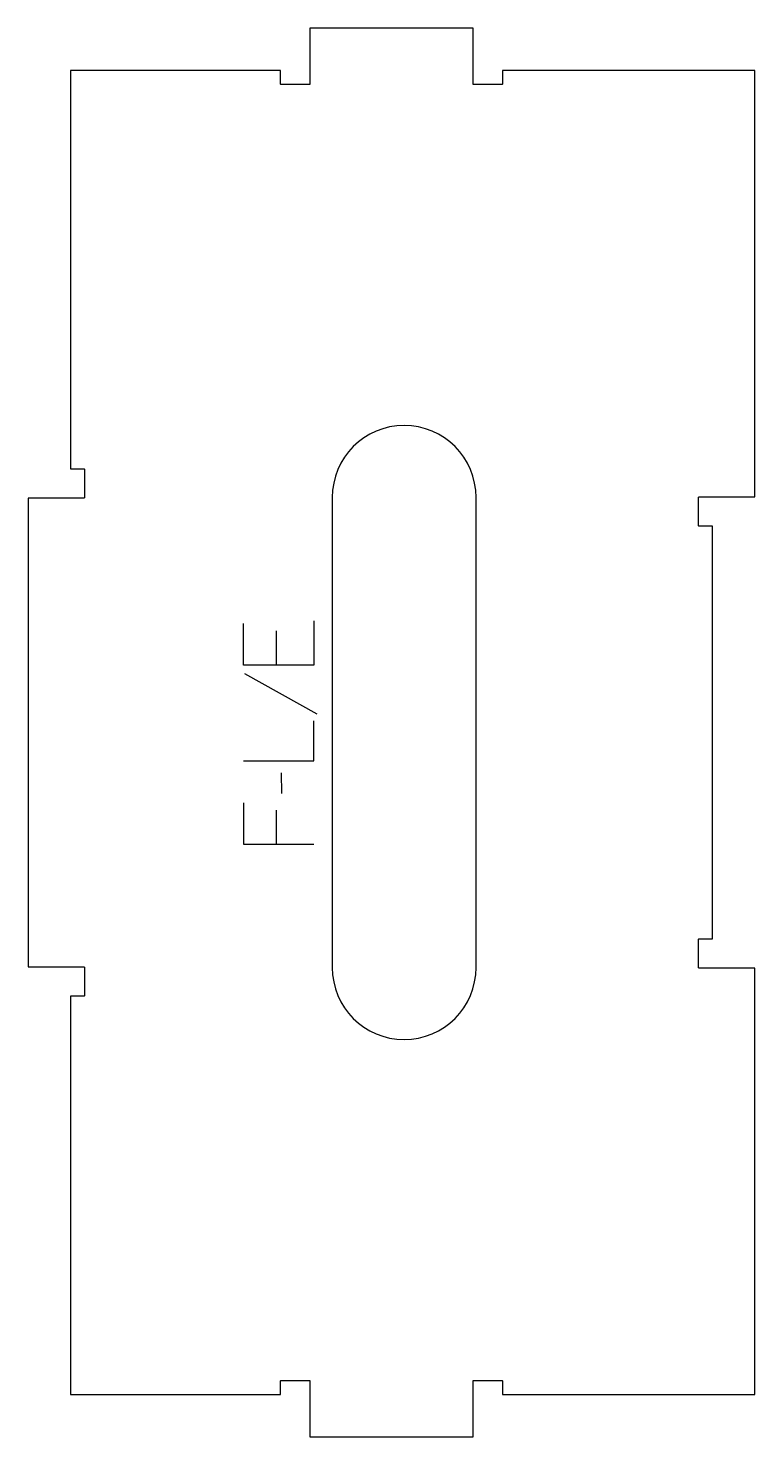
# Model space of a CAD drawing. Extents: x 0 to 310, y 0 to 600.
import ezdxf

# ---------------------------------------------------------------- set-up
doc = ezdxf.new("R2010")
doc.units = 0
for name, color, linetype in [('1_ANYTOOL_1MMDEEP_LABELS_S', 2, 'CONTINUOUS'), ('3_ANYTOOL_CUTTHROUGH_INSID', 4, 'CONTINUOUS'), ('4_ANYTOOL_CUTTHROUGH_OUTSI', 5, 'CONTINUOUS')]:
    doc.layers.add(name, color=color, linetype=linetype)

msp = doc.modelspace()

# ---------------------------------------------------------------- linework, layer by layer
at = {"layer": '1_ANYTOOL_1MMDEEP_LABELS_S'}
for p, q in [((105.638886, 342.992857), (105.638886, 328.335714)), ((92.181743, 324.907143), (122.953171, 307.721429)), ((107.8246, 282.521429), (107.910314, 273.735714)), ((105.681743, 266.707143), (105.681743, 252.221429))]:
    msp.add_line(p, q, dxfattribs=at)
for points in [[(121.710314, 347.278571), (121.710314, 328.335714), (91.710314, 328.335714), (91.710314, 346.164286)], [(91.710314, 287.664286), (121.710314, 287.664286), (121.710314, 304.764286)], [(91.710314, 269.878571), (91.710314, 252.221429), (121.710314, 252.221429)]]:
    msp.add_lwpolyline(points, dxfattribs=at)
at = {"layer": '3_ANYTOOL_CUTTHROUGH_INSID'}
msp.add_lwpolyline([(190.783706, 399.75, 1), (129.5, 399.75), (129.5, 199.75, 1), (190.783706, 199.75)], format="xyb", close=True, dxfattribs=at)
at = {"layer": '4_ANYTOOL_CUTTHROUGH_OUTSI'}
msp.add_lwpolyline([(291.5, 299.75), (291.5, 387.5), (285.75, 387.5, -0.414214), (285.5, 387.75), (285.5, 399.75, -0.414214), (285.75, 400), (309.5, 400), (309.5, 581.5), (202, 581.5), (202, 575.75, -0.414214), (201.75, 575.5), (189.75, 575.5, -0.414214), (189.5, 575.75), (189.5, 599.5), (120, 599.5), (120, 575.75, -0.414214), (119.75, 575.5), (107.75, 575.5, -0.414214), (107.5, 575.75), (107.5, 581.5), (18, 581.5), (18, 412), (23.75, 412, -0.414214), (24, 411.75), (24, 399.75, -0.414214), (23.75, 399.5), (0, 399.5), (0, 200), (23.75, 200, -0.414214), (24, 199.75), (24, 187.75, -0.414214), (23.75, 187.5), (18, 187.5), (18, 18), (107.5, 18), (107.5, 23.75, -0.414214), (107.75, 24), (119.75, 24, -0.414214), (120, 23.75), (120, 0), (189.5, 0), (189.5, 23.75, -0.414214), (189.75, 24), (201.75, 24, -0.414214), (202, 23.75), (202, 18), (309.5, 18), (309.5, 199.5), (285.75, 199.5, -0.414214), (285.5, 199.75), (285.5, 211.75, -0.414214), (285.75, 212), (291.5, 212)], format="xyb", close=True, dxfattribs=at)

doc.saveas('drawing.dxf')
